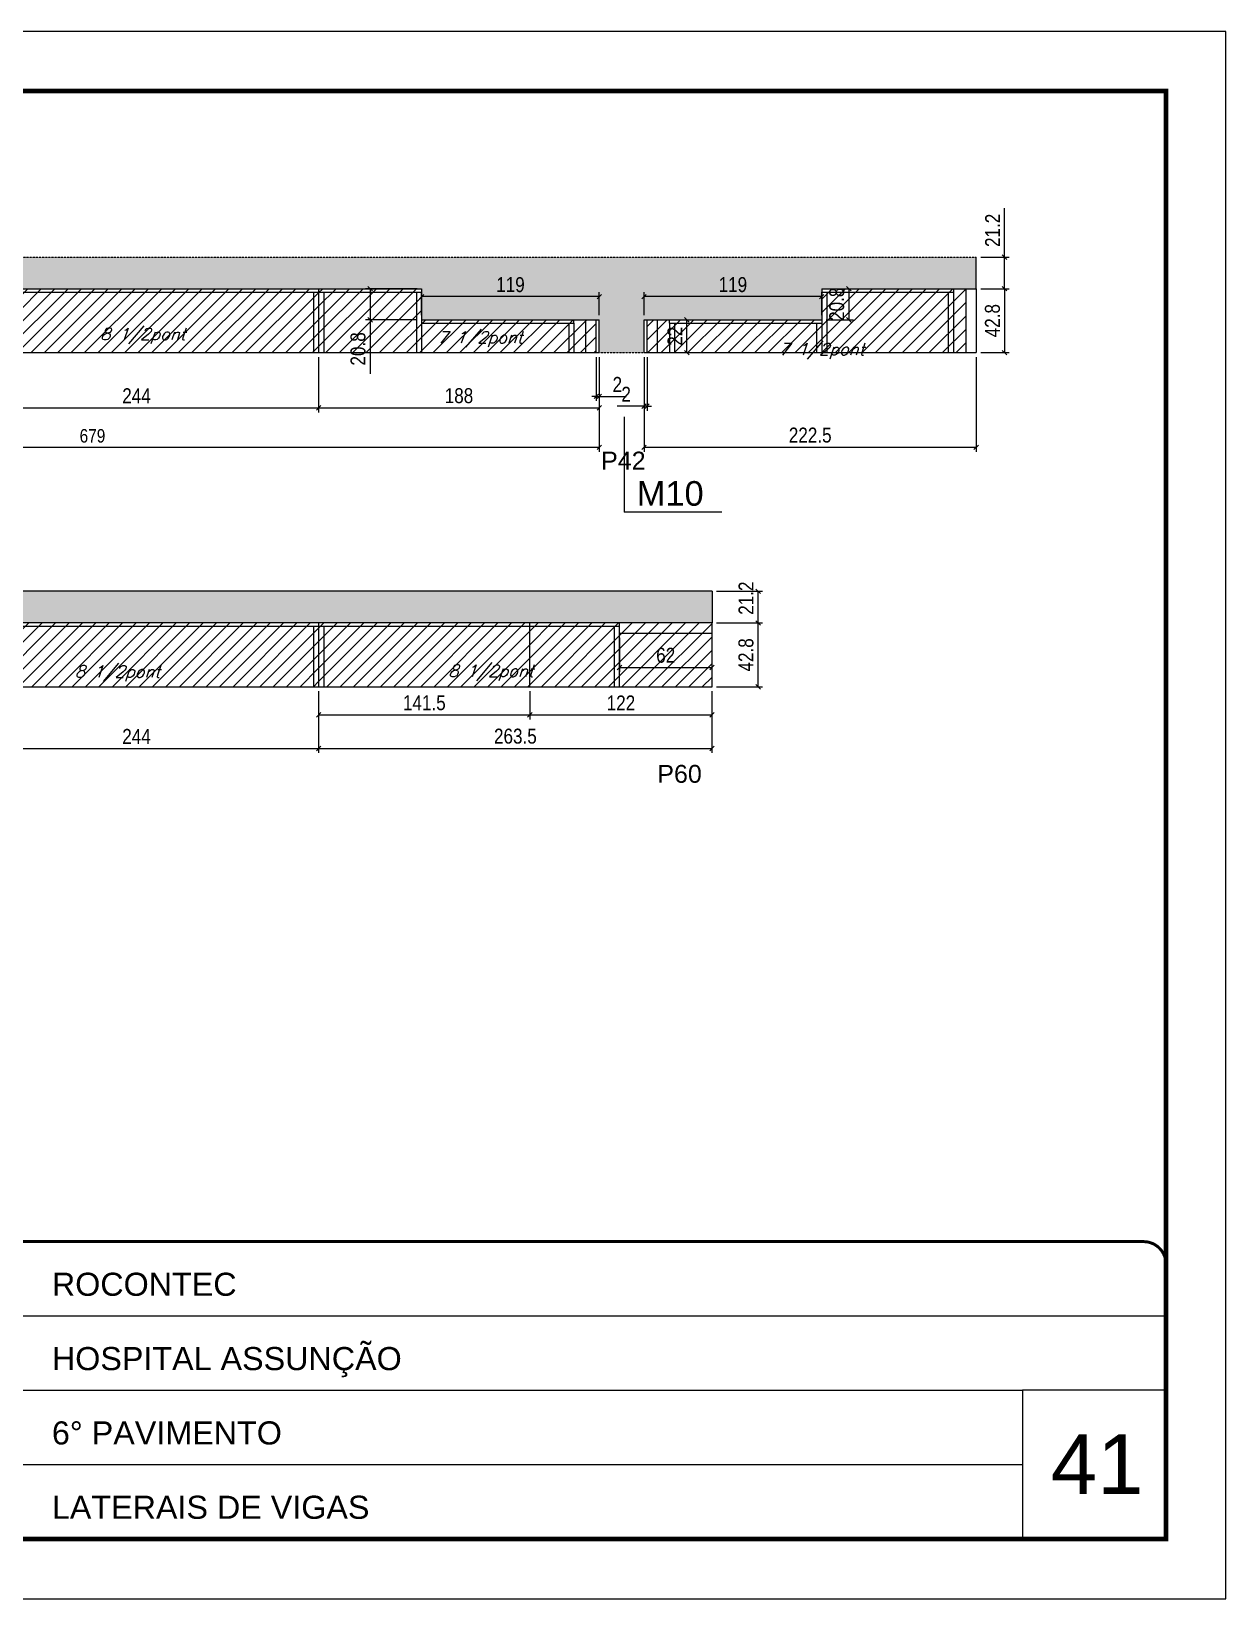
# Model space of a CAD drawing. Extents: x -20960 to -5926, y -2106 to 21915.
# Drawn here: x -11522 to -10722, y 9380 to 10430 of the extents above; entities that cross this region are included whole.
import ezdxf

# ---------------------------------------------------------------- set-up
doc = ezdxf.new("R2010")
doc.units = 0
doc.linetypes.add('CONTINUO', pattern=[0])
doc.linetypes.add('DASHED', pattern=[0.75, 0.5, -0.25])
for name, color, linetype in [('5', 5, 'Continuous'), ('COTA', 241, 'Continuous'), ('NOMENCLATURA', 7, 'Continuous'), ('Painéis', 200, 'Continuous'), ('Reaproveitamento', 251, 'Continuous'), ('SARR_2.2x7', 40, 'Continuous'), ('SARR_3.5x7', 81, 'Continuous'), ('texto', 7, 'Continuous')]:
    doc.layers.add(name, color=color, linetype=linetype)
for name, color, linetype, lineweight in [('CARIMBO', 255, 'Continuous', 9), ('Folhas', 255, 'Continuous', 9), ('Sarr 2.2x7', 40, 'Continuous', 9), ('SARRAFO DE PRESSAO', 251, 'DASHED', 9)]:
    doc.layers.add(name, color=color, linetype=linetype, lineweight=lineweight)
doc.styles.add('ARIAL', font='arial.ttf')
doc.styles.add('COTA TECNICA', font='techl___.ttf', dxfattribs={"height": 10})
doc.styles.add('COTA TECNICA-50', font='techl___.ttf', dxfattribs={"height": 9})
doc.styles.add('Romans', font='romans.shx')
doc.styles.get("Standard").update_dxf_attribs({"font": 'arial.ttf'})
doc.dimstyles.new('COTA PAINEL-50', dxfattribs={"dimtxt": 9, "dimasz": 3, "dimexe": 3, "dimexo": 3, "dimgap": 3, "dimtad": 1, "dimdec": 1, "dimzin": 12, "dimdsep": 46, "dimtxsty": 'COTA TECNICA-50', "dimblk1": 'OBLIQUE', "dimblk2": 'OBLIQUE', "dimsah": 1, "dimcen": 0.9, "dimclrd": 4, "dimclre": 4, "dimclrt": 240, "dimadec": 1, "dimazin": 3, "dimtfac": 1, "dimtdec": 1, "dimtmove": 0, "dimatfit": 3, "dimfxl": 1, "dimtolj": 1, "dimtzin": 12, "dimarcsym": 0})
doc.dimstyles.new('PAINEL', dxfattribs={"dimtxt": 10, "dimasz": 3, "dimexe": 3, "dimexo": 3, "dimgap": 3, "dimtad": 1, "dimdec": 1, "dimzin": 12, "dimdsep": 46, "dimtxsty": 'COTA TECNICA', "dimblk1": 'OBLIQUE', "dimblk2": 'OBLIQUE', "dimsah": 1, "dimcen": 0.9, "dimclrd": 4, "dimclre": 4, "dimclrt": 240, "dimadec": 1, "dimazin": 3, "dimtfac": 1, "dimtdec": 1, "dimtmove": 0, "dimatfit": 3, "dimfxl": 1, "dimtolj": 1, "dimtzin": 12, "dimarcsym": 0})
pattern_1 = [(45, (6116.408, 11176.732), (-4.490128, 4.490128), [])]

# ---------------------------------------------------------------- blocks, each defined once
blk = doc.blocks.new('9999999999')
at = {"color": 30, "linetype": 'CONTINUO'}
for p, q in [((98564.6, 34379.6), (99584, 34379.6)), ((98564.6, 34329.8), (99488, 34329.8)), ((99584, 34329.8), (99488, 34329.8)), ((99488, 34329.8), (99488, 34230.2)), ((98564.6, 34280), (99488, 34280))]:
    blk.add_line(p, q, dxfattribs=at)
at = {"color": 30, "linetype": 'CONTINUO', "const_width": 2}
blk.add_lwpolyline([(99584, 34230.2), (99584, 34414.4, 0.414214), (99569, 34429.4), (98229, 34429.4, 0.414214), (98214, 34414.4), (98214, 34245.2, 0.414214), (98229, 34230.2), (99584, 34230.2)], format="xyb", dxfattribs=at)
at = {"layer": 'Folhas'}
blk.add_lwpolyline([(98139, 34190.2), (99624, 34190.2), (99624, 35240.2), (98139, 35240.2)], close=True, dxfattribs=at)
at = {"layer": 'Folhas', "color": 30, "const_width": 3}
blk.add_lwpolyline([(98214, 34230.2), (99584, 34230.2), (99584, 35200.2), (98214, 35200.2)], close=True, dxfattribs=at)
at = {"color": 7, "linetype": 'Continuous', "ltscale": 5, "style": 'ARIAL'}
for s, height, p in [('ROCONTEC', 15.48, (98837.7, 34393.1)), ('HOSPITAL ASSUNÇÃO', 15.483, (98837.7, 34343.3)), ('6° PAVIMENTO', 15.483, (98837.7, 34293.5)), ('LATERAIS DE VIGAS', 15.483, (98837.7, 34243.7))]:
    blk.add_text(s, height=height, dxfattribs=at).set_placement(p)
blk = doc.blocks.new('_Oblique')
at = {"color": 0, "linetype": 'ByBlock', "lineweight": -2}
blk.add_line((-0.5, -0.5), (0.5, 0.5), dxfattribs=at)
blk = doc.blocks.new('*D1492')
at = {"layer": 'COTA', "color": 4, "linetype": 'ByBlock', "lineweight": -2, "transparency": 16777216}
for p, q in [((-11329.6, 10211.4), (-11329.6, 10174.4)), ((-11141.6, 10211.4), (-11141.6, 10174.4)), ((-11329.6, 10177.4), (-11141.6, 10177.4))]:
    blk.add_line(p, q, dxfattribs=at)
at = {"layer": 'Defpoints', "color": 0, "linetype": 'ByBlock', "transparency": 16777216}
for p in [(-11329.6, 10214.4), (-11141.6, 10214.4), (-11141.6, 10177.4)]:
    blk.add_point(p, dxfattribs=at)
at = {"layer": 'COTA', "color": 4, "linetype": 'ByBlock', "lineweight": -2, "transparency": 16777216, "xscale": 3, "yscale": 3, "zscale": 3, "rotation": 180}
blk.add_blockref('_Oblique', (-11329.6, 10177.4), dxfattribs=at)
at = {"layer": 'COTA', "color": 4, "linetype": 'ByBlock', "lineweight": -2, "transparency": 16777216, "xscale": 3, "yscale": 3, "zscale": 3}
blk.add_blockref('_Oblique', (-11141.6, 10177.4), dxfattribs=at)
at = {"layer": 'COTA', "color": 240, "linetype": 'ByBlock', "transparency": 16777216, "insert": (-11235.6, 10185.5), "char_height": 10, "attachment_point": 5, "style": 'COTA TECNICA'}
blk.add_mtext('\\A1;188', dxfattribs=at)
blk = doc.blocks.new('*D1485')
at = {"layer": 'COTA', "color": 4, "linetype": 'ByBlock', "lineweight": -2, "transparency": 16777216}
for p, q in [((-11111.6, 10211.4), (-11111.6, 10148)), ((-10889.1, 10211.4), (-10889.1, 10148)), ((-11111.6, 10151), (-10889.1, 10151))]:
    blk.add_line(p, q, dxfattribs=at)
at = {"layer": 'Defpoints', "color": 0, "linetype": 'ByBlock', "transparency": 16777216}
for p in [(-11111.6, 10214.4), (-10889.1, 10214.4), (-10889.1, 10151)]:
    blk.add_point(p, dxfattribs=at)
at = {"layer": 'COTA', "color": 4, "linetype": 'ByBlock', "lineweight": -2, "transparency": 16777216, "xscale": 3, "yscale": 3, "zscale": 3, "rotation": 180}
blk.add_blockref('_Oblique', (-11111.6, 10151), dxfattribs=at)
at = {"layer": 'COTA', "color": 4, "linetype": 'ByBlock', "lineweight": -2, "transparency": 16777216, "xscale": 3, "yscale": 3, "zscale": 3}
blk.add_blockref('_Oblique', (-10889.1, 10151), dxfattribs=at)
at = {"layer": 'COTA', "color": 240, "linetype": 'ByBlock', "transparency": 16777216, "insert": (-11000.3, 10159.1), "char_height": 10, "attachment_point": 5, "style": 'COTA TECNICA'}
blk.add_mtext('\\A1;222.5', dxfattribs=at)
blk = doc.blocks.new('*D1493')
at = {"layer": 'COTA', "color": 4, "linetype": 'ByBlock', "lineweight": -2, "transparency": 16777216}
for p, q in [((-10989.6, 10257.2), (-10971.4, 10257.2)), ((-10974.4, 10257.2), (-10974.4, 10236.4)), ((-10989.6, 10236.4), (-10971.4, 10236.4))]:
    blk.add_line(p, q, dxfattribs=at)
at = {"layer": 'Defpoints', "color": 0, "linetype": 'ByBlock', "transparency": 16777216}
for p in [(-10992.6, 10257.2), (-10992.6, 10236.4), (-10974.4, 10236.4)]:
    blk.add_point(p, dxfattribs=at)
at = {"layer": 'COTA', "color": 4, "linetype": 'ByBlock', "lineweight": -2, "transparency": 16777216, "xscale": 3, "yscale": 3, "zscale": 3}
for p, rotation in [((-10974.4, 10257.2), 90), ((-10974.4, 10236.4), 270)]:
    blk.add_blockref('_Oblique', p, dxfattribs=dict(at, rotation=rotation))
at = {"layer": 'COTA', "color": 240, "linetype": 'ByBlock', "transparency": 16777216, "insert": (-10982.5, 10246.8), "char_height": 10, "attachment_point": 5, "rotation": 90, "style": 'COTA TECNICA'}
blk.add_mtext('\\A1;20.8', dxfattribs=at)
blk = doc.blocks.new('*D1494')
at = {"layer": 'COTA', "color": 4, "linetype": 'ByBlock', "lineweight": -2, "transparency": 16777216}
for p, q in [((-11111.6, 10239.4), (-11111.6, 10254.9)), ((-10992.6, 10251.9), (-11111.6, 10251.9)), ((-10992.6, 10239.4), (-10992.6, 10254.9))]:
    blk.add_line(p, q, dxfattribs=at)
at = {"layer": 'Defpoints', "color": 0, "linetype": 'ByBlock', "transparency": 16777216}
for p in [(-11111.6, 10251.9), (-11111.6, 10236.4), (-10992.6, 10236.4)]:
    blk.add_point(p, dxfattribs=at)
at = {"layer": 'COTA', "color": 4, "linetype": 'ByBlock', "lineweight": -2, "transparency": 16777216, "xscale": 3, "yscale": 3, "zscale": 3, "rotation": 180}
blk.add_blockref('_Oblique', (-11111.6, 10251.9), dxfattribs=at)
at = {"layer": 'COTA', "color": 4, "linetype": 'ByBlock', "lineweight": -2, "transparency": 16777216, "xscale": 3, "yscale": 3, "zscale": 3}
blk.add_blockref('_Oblique', (-10992.6, 10251.9), dxfattribs=at)
at = {"layer": 'COTA', "color": 240, "linetype": 'ByBlock', "transparency": 16777216, "insert": (-11052.1, 10259.9), "char_height": 10, "attachment_point": 5, "style": 'COTA TECNICA'}
blk.add_mtext('\\A1;119', dxfattribs=at)
blk = doc.blocks.new('*D1497')
at = {"layer": 'COTA', "color": 4, "linetype": 'ByBlock', "lineweight": -2, "transparency": 16777216}
for p, q in [((-11143.6, 10211.4), (-11143.6, 10182.1)), ((-11141.6, 10211.4), (-11141.6, 10182.1)), ((-11143.6, 10185.1), (-11146.6, 10185.1)), ((-11143.6, 10185.1), (-11141.6, 10185.1)), ((-11141.6, 10185.1), (-11123.5, 10185.1))]:
    blk.add_line(p, q, dxfattribs=at)
at = {"layer": 'Defpoints', "color": 0, "linetype": 'ByBlock', "transparency": 16777216}
for p in [(-11143.6, 10214.4), (-11141.6, 10214.4), (-11141.6, 10185.1)]:
    blk.add_point(p, dxfattribs=at)
at = {"layer": 'COTA', "color": 4, "linetype": 'ByBlock', "lineweight": -2, "transparency": 16777216, "xscale": 3, "yscale": 3, "zscale": 3}
blk.add_blockref('_Oblique', (-11143.6, 10185.1), dxfattribs=at)
at = {"layer": 'COTA', "color": 4, "linetype": 'ByBlock', "lineweight": -2, "transparency": 16777216, "xscale": 3, "yscale": 3, "zscale": 3, "rotation": 180}
blk.add_blockref('_Oblique', (-11141.6, 10185.1), dxfattribs=at)
at = {"layer": 'COTA', "color": 240, "linetype": 'ByBlock', "transparency": 16777216, "insert": (-11129.5, 10193.1), "char_height": 10, "attachment_point": 5, "style": 'COTA TECNICA'}
blk.add_mtext('\\A1;2', dxfattribs=at)
blk = doc.blocks.new('*D1498')
at = {"layer": 'COTA', "color": 4, "linetype": 'ByBlock', "lineweight": -2, "transparency": 16777216}
for p, q in [((-11111.6, 10211.4), (-11111.6, 10175.5)), ((-11109.6, 10211.4), (-11109.6, 10175.5)), ((-11111.6, 10178.5), (-11129.7, 10178.5)), ((-11109.6, 10178.5), (-11111.6, 10178.5)), ((-11109.6, 10178.5), (-11106.6, 10178.5))]:
    blk.add_line(p, q, dxfattribs=at)
at = {"layer": 'Defpoints', "color": 0, "linetype": 'ByBlock', "transparency": 16777216}
for p in [(-11111.6, 10214.4), (-11109.6, 10214.4), (-11111.6, 10178.5)]:
    blk.add_point(p, dxfattribs=at)
at = {"layer": 'COTA', "color": 4, "linetype": 'ByBlock', "lineweight": -2, "transparency": 16777216, "xscale": 3, "yscale": 3, "zscale": 3}
blk.add_blockref('_Oblique', (-11111.6, 10178.5), dxfattribs=at)
at = {"layer": 'COTA', "color": 4, "linetype": 'ByBlock', "lineweight": -2, "transparency": 16777216, "xscale": 3, "yscale": 3, "zscale": 3, "rotation": 180}
blk.add_blockref('_Oblique', (-11109.6, 10178.5), dxfattribs=at)
at = {"layer": 'COTA', "color": 240, "linetype": 'ByBlock', "transparency": 16777216, "insert": (-11123.6, 10186.5), "char_height": 10, "attachment_point": 5, "style": 'COTA TECNICA'}
blk.add_mtext('\\A1;2', dxfattribs=at)
blk = doc.blocks.new('*D1499')
at = {"layer": 'COTA', "color": 4, "linetype": 'ByBlock', "lineweight": -2, "transparency": 16777216}
for p, q in [((-11260.6, 10239.4), (-11260.6, 10254.9)), ((-11141.6, 10251.9), (-11260.6, 10251.9)), ((-11141.6, 10239.4), (-11141.6, 10254.9))]:
    blk.add_line(p, q, dxfattribs=at)
at = {"layer": 'Defpoints', "color": 0, "linetype": 'ByBlock', "transparency": 16777216}
for p in [(-11260.6, 10251.9), (-11260.6, 10236.4), (-11141.6, 10236.4)]:
    blk.add_point(p, dxfattribs=at)
at = {"layer": 'COTA', "color": 4, "linetype": 'ByBlock', "lineweight": -2, "transparency": 16777216, "xscale": 3, "yscale": 3, "zscale": 3, "rotation": 180}
blk.add_blockref('_Oblique', (-11260.6, 10251.9), dxfattribs=at)
at = {"layer": 'COTA', "color": 4, "linetype": 'ByBlock', "lineweight": -2, "transparency": 16777216, "xscale": 3, "yscale": 3, "zscale": 3}
blk.add_blockref('_Oblique', (-11141.6, 10251.9), dxfattribs=at)
at = {"layer": 'COTA', "color": 240, "linetype": 'ByBlock', "transparency": 16777216, "insert": (-11201.1, 10259.9), "char_height": 10, "attachment_point": 5, "style": 'COTA TECNICA'}
blk.add_mtext('\\A1;119', dxfattribs=at)
blk = doc.blocks.new('*D1500')
at = {"layer": 'COTA', "color": 4, "linetype": 'ByBlock', "lineweight": -2, "transparency": 16777216}
for p, q in [((-11263.6, 10257.2), (-11298.1, 10257.2)), ((-11295.1, 10257.2), (-11295.1, 10236.4)), ((-11263.6, 10236.4), (-11298.1, 10236.4)), ((-11295.1, 10236.4), (-11295.1, 10200.3))]:
    blk.add_line(p, q, dxfattribs=at)
at = {"layer": 'Defpoints', "color": 0, "linetype": 'ByBlock', "transparency": 16777216}
for p in [(-11260.6, 10257.2), (-11295.1, 10236.4), (-11260.6, 10236.4)]:
    blk.add_point(p, dxfattribs=at)
at = {"layer": 'COTA', "color": 4, "linetype": 'ByBlock', "lineweight": -2, "transparency": 16777216, "xscale": 3, "yscale": 3, "zscale": 3}
for p, rotation in [((-11295.1, 10257.2), 90), ((-11295.1, 10236.4), 270)]:
    blk.add_blockref('_Oblique', p, dxfattribs=dict(at, rotation=rotation))
at = {"layer": 'COTA', "color": 240, "linetype": 'ByBlock', "transparency": 16777216, "insert": (-11303.2, 10216.9), "char_height": 10, "attachment_point": 5, "rotation": 90, "style": 'COTA TECNICA'}
blk.add_mtext('\\A1;20.8', dxfattribs=at)
blk = doc.blocks.new('*D1486')
at = {"layer": 'COTA', "color": 4, "linetype": 'ByBlock', "lineweight": -2, "transparency": 16777216}
for p, q in [((-10886.1, 10257.2), (-10867.1, 10257.2)), ((-10870.1, 10257.2), (-10870.1, 10214.4)), ((-10886.1, 10214.4), (-10867.1, 10214.4))]:
    blk.add_line(p, q, dxfattribs=at)
at = {"layer": 'Defpoints', "color": 0, "linetype": 'ByBlock', "transparency": 16777216}
for p in [(-10889.1, 10257.2), (-10889.1, 10214.4), (-10870.1, 10214.4)]:
    blk.add_point(p, dxfattribs=at)
at = {"layer": 'COTA', "color": 4, "linetype": 'ByBlock', "lineweight": -2, "transparency": 16777216, "xscale": 3, "yscale": 3, "zscale": 3}
for p, rotation in [((-10870.1, 10257.2), 90), ((-10870.1, 10214.4), 270)]:
    blk.add_blockref('_Oblique', p, dxfattribs=dict(at, rotation=rotation))
at = {"layer": 'COTA', "color": 240, "linetype": 'ByBlock', "transparency": 16777216, "insert": (-10878.2, 10235.8), "char_height": 10, "attachment_point": 5, "rotation": 90, "style": 'COTA TECNICA'}
blk.add_mtext('\\A1;42.8', dxfattribs=at)
blk = doc.blocks.new('*D1487')
at = {"layer": 'COTA', "color": 4, "linetype": 'ByBlock', "lineweight": -2, "transparency": 16777216}
for p, q in [((-10870.1, 10278.4), (-10870.1, 10311.1)), ((-10886.1, 10278.4), (-10867.1, 10278.4)), ((-10870.1, 10257.2), (-10870.1, 10278.4)), ((-10886.1, 10257.2), (-10867.1, 10257.2))]:
    blk.add_line(p, q, dxfattribs=at)
at = {"layer": 'Defpoints', "color": 0, "linetype": 'ByBlock', "transparency": 16777216}
for p in [(-10889.1, 10278.4), (-10870.1, 10278.4), (-10889.1, 10257.2)]:
    blk.add_point(p, dxfattribs=at)
at = {"layer": 'COTA', "color": 4, "linetype": 'ByBlock', "lineweight": -2, "transparency": 16777216, "xscale": 3, "yscale": 3, "zscale": 3}
for p, rotation in [((-10870.1, 10278.4), 90), ((-10870.1, 10257.2), 270)]:
    blk.add_blockref('_Oblique', p, dxfattribs=dict(at, rotation=rotation))
at = {"layer": 'COTA', "color": 240, "linetype": 'ByBlock', "transparency": 16777216, "insert": (-10878.1, 10296.3), "char_height": 10, "attachment_point": 5, "rotation": 90, "style": 'COTA TECNICA'}
blk.add_mtext('\\A1;21.2', dxfattribs=at)
blk = doc.blocks.new('*D1501')
at = {"layer": 'COTA', "color": 4, "linetype": 'ByBlock', "lineweight": -2, "transparency": 16777216}
for p, q in [((-11573.6, 10211.4), (-11573.6, 10174.4)), ((-11329.6, 10211.4), (-11329.6, 10174.4)), ((-11573.6, 10177.4), (-11329.6, 10177.4))]:
    blk.add_line(p, q, dxfattribs=at)
at = {"layer": 'Defpoints', "color": 0, "linetype": 'ByBlock', "transparency": 16777216}
for p in [(-11573.6, 10214.4), (-11329.6, 10214.4), (-11329.6, 10177.4)]:
    blk.add_point(p, dxfattribs=at)
at = {"layer": 'COTA', "color": 4, "linetype": 'ByBlock', "lineweight": -2, "transparency": 16777216, "xscale": 3, "yscale": 3, "zscale": 3, "rotation": 180}
blk.add_blockref('_Oblique', (-11573.6, 10177.4), dxfattribs=at)
at = {"layer": 'COTA', "color": 4, "linetype": 'ByBlock', "lineweight": -2, "transparency": 16777216, "xscale": 3, "yscale": 3, "zscale": 3}
blk.add_blockref('_Oblique', (-11329.6, 10177.4), dxfattribs=at)
at = {"layer": 'COTA', "color": 240, "linetype": 'ByBlock', "transparency": 16777216, "insert": (-11451.6, 10185.5), "char_height": 10, "attachment_point": 5, "style": 'COTA TECNICA'}
blk.add_mtext('\\A1;244', dxfattribs=at)
blk = doc.blocks.new('*D1502')
at = {"layer": 'COTA', "color": 4, "linetype": 'ByBlock', "lineweight": -2, "transparency": 16777216}
for p, q in [((-11091.6, 10236.4), (-11079.9, 10236.4)), ((-11082.9, 10214.4), (-11082.9, 10236.4)), ((-11091.6, 10214.4), (-11079.9, 10214.4))]:
    blk.add_line(p, q, dxfattribs=at)
at = {"layer": 'Defpoints', "color": 0, "linetype": 'ByBlock', "transparency": 16777216}
for p in [(-11094.6, 10236.4), (-11082.9, 10236.4), (-11094.6, 10214.4)]:
    blk.add_point(p, dxfattribs=at)
at = {"layer": 'COTA', "color": 4, "linetype": 'ByBlock', "lineweight": -2, "transparency": 16777216, "xscale": 3, "yscale": 3, "zscale": 3}
for p, rotation in [((-11082.9, 10236.4), 90), ((-11082.9, 10214.4), 270)]:
    blk.add_blockref('_Oblique', p, dxfattribs=dict(at, rotation=rotation))
at = {"layer": 'COTA', "color": 240, "linetype": 'ByBlock', "transparency": 16777216, "insert": (-11090.9, 10225.4), "char_height": 10, "attachment_point": 5, "rotation": 90, "style": 'COTA TECNICA'}
blk.add_mtext('\\A1;22', dxfattribs=at)
blk = doc.blocks.new('*D1503')
at = {"layer": 'COTA', "color": 4, "linetype": 'ByBlock', "lineweight": -2, "transparency": 16777216}
for p, q in [((-11820.6, 10211.4), (-11820.6, 10148)), ((-11141.6, 10211.4), (-11141.6, 10148)), ((-11820.6, 10151), (-11141.6, 10151))]:
    blk.add_line(p, q, dxfattribs=at)
at = {"layer": 'Defpoints', "color": 0, "linetype": 'ByBlock', "transparency": 16777216}
for p in [(-11820.6, 10214.4), (-11141.6, 10214.4), (-11141.6, 10151)]:
    blk.add_point(p, dxfattribs=at)
at = {"layer": 'COTA', "color": 4, "linetype": 'ByBlock', "lineweight": -2, "transparency": 16777216, "xscale": 3, "yscale": 3, "zscale": 3, "rotation": 180}
blk.add_blockref('_Oblique', (-11820.6, 10151), dxfattribs=at)
at = {"layer": 'COTA', "color": 4, "linetype": 'ByBlock', "lineweight": -2, "transparency": 16777216, "xscale": 3, "yscale": 3, "zscale": 3}
blk.add_blockref('_Oblique', (-11141.6, 10151), dxfattribs=at)
at = {"layer": 'COTA', "color": 240, "linetype": 'ByBlock', "transparency": 16777216, "insert": (-11481.1, 10158.6), "char_height": 9, "attachment_point": 5, "style": 'COTA TECNICA-50'}
blk.add_mtext('\\A1;679', dxfattribs=at)
blk = doc.blocks.new('*D1505')
at = {"layer": 'COTA', "color": 4, "lineweight": -2, "ltscale": 25, "transparency": 16777216}
for p, q in [((-11573.6, 9987.5), (-11573.6, 9946.2)), ((-11329.6, 9987.5), (-11329.6, 9946.2)), ((-11573.6, 9949.2), (-11329.6, 9949.2))]:
    blk.add_line(p, q, dxfattribs=at)
at = {"layer": 'Defpoints', "color": 0, "ltscale": 25, "transparency": 16777216}
for p in [(-11573.6, 9990.5), (-11329.6, 9990.5), (-11329.6, 9949.2)]:
    blk.add_point(p, dxfattribs=at)
at = {"layer": 'COTA', "color": 4, "lineweight": -2, "ltscale": 25, "transparency": 16777216, "xscale": 3, "yscale": 3, "zscale": 3, "rotation": 180}
blk.add_blockref('_Oblique', (-11573.6, 9949.2), dxfattribs=at)
at = {"layer": 'COTA', "color": 4, "lineweight": -2, "ltscale": 25, "transparency": 16777216, "xscale": 3, "yscale": 3, "zscale": 3}
blk.add_blockref('_Oblique', (-11329.6, 9949.2), dxfattribs=at)
at = {"layer": 'COTA', "color": 240, "ltscale": 25, "transparency": 16777216, "insert": (-11451.6, 9957.3), "char_height": 10, "attachment_point": 5, "style": 'COTA TECNICA'}
blk.add_mtext('\\A1;244', dxfattribs=at)
blk = doc.blocks.new('*D1506')
at = {"layer": 'COTA', "color": 4, "lineweight": -2, "ltscale": 25, "transparency": 16777216}
for p, q in [((-11329.6, 9987.5), (-11329.6, 9946.2)), ((-11066.1, 9987.5), (-11066.1, 9946.2)), ((-11329.6, 9949.2), (-11066.1, 9949.2))]:
    blk.add_line(p, q, dxfattribs=at)
at = {"layer": 'Defpoints', "color": 0, "ltscale": 25, "transparency": 16777216}
for p in [(-11329.6, 9990.5), (-11066.1, 9990.5), (-11066.1, 9949.2)]:
    blk.add_point(p, dxfattribs=at)
at = {"layer": 'COTA', "color": 4, "lineweight": -2, "ltscale": 25, "transparency": 16777216, "xscale": 3, "yscale": 3, "zscale": 3, "rotation": 180}
blk.add_blockref('_Oblique', (-11329.6, 9949.2), dxfattribs=at)
at = {"layer": 'COTA', "color": 4, "lineweight": -2, "ltscale": 25, "transparency": 16777216, "xscale": 3, "yscale": 3, "zscale": 3}
blk.add_blockref('_Oblique', (-11066.1, 9949.2), dxfattribs=at)
at = {"layer": 'COTA', "color": 240, "ltscale": 25, "transparency": 16777216, "insert": (-11197.8, 9957.4), "char_height": 10, "attachment_point": 5, "style": 'COTA TECNICA'}
blk.add_mtext('\\A1;263.5', dxfattribs=at)
blk = doc.blocks.new('*D1507')
at = {"layer": 'COTA', "color": 4, "lineweight": -2, "ltscale": 25, "transparency": 16777216}
for p, q in [((-11329.6, 9987.5), (-11329.6, 9968.7)), ((-11188.1, 9987.5), (-11188.1, 9968.7)), ((-11329.6, 9971.7), (-11188.1, 9971.7))]:
    blk.add_line(p, q, dxfattribs=at)
at = {"layer": 'Defpoints', "color": 0, "ltscale": 25, "transparency": 16777216}
for p in [(-11329.6, 9990.5), (-11188.1, 9990.5), (-11188.1, 9971.7)]:
    blk.add_point(p, dxfattribs=at)
at = {"layer": 'COTA', "color": 4, "lineweight": -2, "ltscale": 25, "transparency": 16777216, "xscale": 3, "yscale": 3, "zscale": 3, "rotation": 180}
blk.add_blockref('_Oblique', (-11329.6, 9971.7), dxfattribs=at)
at = {"layer": 'COTA', "color": 4, "lineweight": -2, "ltscale": 25, "transparency": 16777216, "xscale": 3, "yscale": 3, "zscale": 3}
blk.add_blockref('_Oblique', (-11188.1, 9971.7), dxfattribs=at)
at = {"layer": 'COTA', "color": 240, "ltscale": 25, "transparency": 16777216, "insert": (-11258.8, 9979.8), "char_height": 10, "attachment_point": 5, "style": 'COTA TECNICA'}
blk.add_mtext('\\A1;141.5', dxfattribs=at)
blk = doc.blocks.new('*D1508')
at = {"layer": 'COTA', "color": 4, "lineweight": -2, "ltscale": 25, "transparency": 16777216}
for p, q in [((-11188.1, 9987.5), (-11188.1, 9968.7)), ((-11066.1, 9987.5), (-11066.1, 9968.7)), ((-11188.1, 9971.7), (-11066.1, 9971.7))]:
    blk.add_line(p, q, dxfattribs=at)
at = {"layer": 'Defpoints', "color": 0, "ltscale": 25, "transparency": 16777216}
for p in [(-11188.1, 9990.5), (-11066.1, 9990.5), (-11066.1, 9971.7)]:
    blk.add_point(p, dxfattribs=at)
at = {"layer": 'COTA', "color": 4, "lineweight": -2, "ltscale": 25, "transparency": 16777216, "xscale": 3, "yscale": 3, "zscale": 3, "rotation": 180}
blk.add_blockref('_Oblique', (-11188.1, 9971.7), dxfattribs=at)
at = {"layer": 'COTA', "color": 4, "lineweight": -2, "ltscale": 25, "transparency": 16777216, "xscale": 3, "yscale": 3, "zscale": 3}
blk.add_blockref('_Oblique', (-11066.1, 9971.7), dxfattribs=at)
at = {"layer": 'COTA', "color": 240, "ltscale": 25, "transparency": 16777216, "insert": (-11127.1, 9979.7), "char_height": 10, "attachment_point": 5, "style": 'COTA TECNICA'}
blk.add_mtext('\\A1;122', dxfattribs=at)
blk = doc.blocks.new('*D1509')
at = {"layer": 'COTA', "color": 4, "lineweight": -2, "ltscale": 25, "transparency": 16777216}
for p, q in [((-11128.1, 10023.3), (-11128.1, 10000.5)), ((-11066.1, 10023.3), (-11066.1, 10000.5)), ((-11128.1, 10003.5), (-11066.1, 10003.5))]:
    blk.add_line(p, q, dxfattribs=at)
at = {"layer": 'Defpoints', "color": 0, "ltscale": 25, "transparency": 16777216}
for p in [(-11128.1, 10026.3), (-11066.1, 10026.3), (-11066.1, 10003.5)]:
    blk.add_point(p, dxfattribs=at)
at = {"layer": 'COTA', "color": 4, "lineweight": -2, "ltscale": 25, "transparency": 16777216, "xscale": 3, "yscale": 3, "zscale": 3, "rotation": 180}
blk.add_blockref('_Oblique', (-11128.1, 10003.5), dxfattribs=at)
at = {"layer": 'COTA', "color": 4, "lineweight": -2, "ltscale": 25, "transparency": 16777216, "xscale": 3, "yscale": 3, "zscale": 3}
blk.add_blockref('_Oblique', (-11066.1, 10003.5), dxfattribs=at)
at = {"layer": 'COTA', "color": 240, "ltscale": 25, "transparency": 16777216, "insert": (-11097.1, 10011.6), "char_height": 10, "attachment_point": 5, "style": 'COTA TECNICA'}
blk.add_mtext('\\A1;62', dxfattribs=at)
blk = doc.blocks.new('*D1510')
at = {"layer": 'COTA', "color": 4, "lineweight": -2, "ltscale": 25, "transparency": 16777216}
for p, q in [((-11063.1, 10054.5), (-11032.2, 10054.5)), ((-11035.2, 10033.3), (-11035.2, 10054.5)), ((-11063.1, 10033.3), (-11032.2, 10033.3))]:
    blk.add_line(p, q, dxfattribs=at)
at = {"layer": 'Defpoints', "color": 0, "ltscale": 25, "transparency": 16777216}
for p in [(-11066.1, 10054.5), (-11035.2, 10054.5), (-11066.1, 10033.3)]:
    blk.add_point(p, dxfattribs=at)
at = {"layer": 'COTA', "color": 4, "lineweight": -2, "ltscale": 25, "transparency": 16777216, "xscale": 3, "yscale": 3, "zscale": 3}
for p, rotation in [((-11035.2, 10054.5), 90), ((-11035.2, 10033.3), 270)]:
    blk.add_blockref('_Oblique', p, dxfattribs=dict(at, rotation=rotation))
at = {"layer": 'COTA', "color": 240, "ltscale": 25, "transparency": 16777216, "insert": (-11043.3, 10049.9), "char_height": 10, "attachment_point": 5, "rotation": 90, "style": 'COTA TECNICA'}
blk.add_mtext('\\A1;21.2', dxfattribs=at)
blk = doc.blocks.new('*D1511')
at = {"layer": 'COTA', "color": 4, "lineweight": -2, "ltscale": 25, "transparency": 16777216}
for p, q in [((-11063.1, 10033.3), (-11032.2, 10033.3)), ((-11035.2, 9990.5), (-11035.2, 10033.3)), ((-11063.1, 9990.5), (-11032.2, 9990.5))]:
    blk.add_line(p, q, dxfattribs=at)
at = {"layer": 'Defpoints', "color": 0, "ltscale": 25, "transparency": 16777216}
for p in [(-11066.1, 10033.3), (-11035.2, 10033.3), (-11066.1, 9990.5)]:
    blk.add_point(p, dxfattribs=at)
at = {"layer": 'COTA', "color": 4, "lineweight": -2, "ltscale": 25, "transparency": 16777216, "xscale": 3, "yscale": 3, "zscale": 3}
for p, rotation in [((-11035.2, 10033.3), 90), ((-11035.2, 9990.5), 270)]:
    blk.add_blockref('_Oblique', p, dxfattribs=dict(at, rotation=rotation))
at = {"layer": 'COTA', "color": 240, "ltscale": 25, "transparency": 16777216, "insert": (-11043.3, 10011.9), "char_height": 10, "attachment_point": 5, "rotation": 90, "style": 'COTA TECNICA'}
blk.add_mtext('\\A1;42.8', dxfattribs=at)

msp = doc.modelspace()

# ---------------------------------------------------------------- hatches: boundary and pattern name
at = {"layer": 'COTA', "linetype": 'ByBlock'}
h = msp.add_hatch(dxfattribs=at)
h.set_pattern_fill('AR-CONC', color=256, scale=0.03)
h.set_pattern_definition([(50, (-152527.7897, -20610.411), (5.46554007, -0.47817257), [0.5715, -6.2865]), (355, (-152527.7897, -20610.411), (-1.05730264, 5.73170536), [0.4572, -5.02921753]), (100.4514447, (-152527.334, -20610.451), (4.40823741, 5.25353256), [0.48570026, -5.34270734]), (46.1842, (-152527.79, -20608.887), (8.13237123, -1.26126984), [0.85725, -9.42975]), (96.6355576, (-152527.112, -20608.992), (7.122124, 7.42278374), [0.7285507, -8.01406824]), (351.184151, (-152527.79, -20608.887), (7.122124, 7.42278374), [0.685799, -7.54379196]), (21, (-152527.0277, -20609.268), (4.54843174, -3.06795595), [0.5715, -6.2865]), (326, (-152527.0277, -20609.268), (1.85406085, 5.52563898), [0.4572, -5.0292]), (71.451445, (-152526.6487, -20609.5236), (6.40249258, 2.45768307), [0.48570026, -5.34269813]), (37.5, (-152527.7897, -20610.411), (0.092658098, 2.536651166), [0, -4.96824, 0, -5.1054, 0, -5.04825]), (7.5, (-152527.7897, -20610.411), (2.004589875, 3.005417245), [0, -2.91084, 0, -4.85394, 0, -1.92405]), (327.5, (-152529.489, -20610.411), (4.067717855, -0.17186232), [0, -1.905, 0, -5.9436, 0, -7.8867]), (317.5, (-152530.251, -20610.411), (4.44387544, 0.76279473), [0, -2.4765, 0, -3.94716, 0, -5.6007])])
h.paths.add_polyline_path([(-11329.58, 10278.39), (-11820.58, 10278.39), (-11820.58, 10257.19), (-11329.58, 10257.19), (-11260.58, 10257.19), (-11260.58, 10236.39), (-11141.58, 10236.39), (-11141.58, 10214.52), (-11111.58, 10214.39), (-11111.58, 10236.39), (-10992.58, 10236.39), (-10992.58, 10257.19), (-10889.08, 10257.19), (-10889.08, 10278.39)])
h.paths.add_polyline_path([(-10972.66, 10230.08), (-10972.66, 10264.02), (-10993.24, 10264.02), (-10993.24, 10230.08)], flags=25)
h.paths.add_polyline_path([(-11063.77, 10250.08), (-11040.96, 10250.08), (-11040.96, 10270.66), (-11063.77, 10270.66)], flags=24)
h.paths.add_polyline_path([(-11212.77, 10250.08), (-11189.96, 10250.08), (-11189.96, 10270.66), (-11212.77, 10270.66)], flags=24)
h = msp.add_hatch(dxfattribs=at)
h.set_pattern_fill('AR-CONC', color=256, scale=0.03)
h.set_pattern_definition([(50, (-149344.2897, -18040.1037), (5.46554007, -0.47817257), [0.5715, -6.2865]), (355, (-149344.2897, -18040.1037), (-1.05730264, 5.73170536), [0.4572, -5.02921753]), (100.4514447, (-149343.834, -18040.1435), (4.40823741, 5.25353256), [0.48570026, -5.34270734]), (46.1842, (-149344.29, -18038.58), (8.13237123, -1.26126984), [0.85725, -9.42975]), (96.6355576, (-149343.612, -18038.685), (7.122124, 7.42278374), [0.7285507, -8.01406824]), (351.184151, (-149344.29, -18038.58), (7.122124, 7.42278374), [0.685799, -7.54379196]), (21, (-149343.5277, -18038.9607), (4.54843174, -3.06795595), [0.5715, -6.2865]), (326, (-149343.5277, -18038.9607), (1.85406085, 5.52563898), [0.4572, -5.0292]), (71.451445, (-149343.1487, -18039.2164), (6.40249258, 2.45768307), [0.48570026, -5.34269813]), (37.5, (-149344.2897, -18040.1037), (0.092658098, 2.536651166), [0, -4.96824, 0, -5.1054, 0, -5.04825]), (7.5, (-149344.2897, -18040.1037), (2.004589875, 3.005417245), [0, -2.91084, 0, -4.85394, 0, -1.92405]), (327.5, (-149345.989, -18040.1037), (4.067717855, -0.17186232), [0, -1.905, 0, -5.9436, 0, -7.8867]), (317.5, (-149346.751, -18040.1037), (4.44387544, 0.76279473), [0, -2.4765, 0, -3.94716, 0, -5.6007])])
h.paths.add_polyline_path([(-11066.08, 10033.29), (-11066.08, 10054.49), (-11817.58, 10054.49), (-11817.58, 10033.29)])
at = {"layer": 'Reaproveitamento', "linetype": 'ByBlock'}
h = msp.add_hatch(dxfattribs=at)
h.set_pattern_fill('ANSI31', color=256, scale=2)
h.set_pattern_definition(pattern_1)
h.paths.add_polyline_path([(-10896.08, 10214.39), (-10896.08, 10257.19), (-10992.58, 10257.19), (-10992.58, 10236.39), (-11109.58, 10236.39), (-11109.58, 10214.39), (-10992.58, 10214.39)])
h.paths.add_polyline_path([(-10972.66, 10230.08), (-10972.66, 10264.02), (-10993.24, 10264.02), (-10993.24, 10230.08)], flags=9)
h.paths.add_polyline_path([(-11080.97, 10215.16), (-11080.97, 10236.13), (-11101.55, 10236.13), (-11101.55, 10215.16)], flags=24)
h.paths.add_polyline_path([(-11029.45, 10207.41), (-10961.83, 10207.41), (-10956.33, 10223.38), (-11023.95, 10223.38)], flags=9)
h = msp.add_hatch(dxfattribs=at)
h.set_pattern_fill('ANSI31', color=256, scale=2)
h.set_pattern_definition(pattern_1)
h.paths.add_polyline_path([(-11329.58, 10214.39), (-11329.58, 10257.19), (-11573.58, 10257.19), (-11573.58, 10214.39)])
h = msp.add_hatch(dxfattribs=at)
h.set_pattern_fill('ANSI31', color=256, scale=2)
h.set_pattern_definition(pattern_1)
h.paths.add_polyline_path([(-11143.58, 10214.39), (-11143.58, 10236.39), (-11260.58, 10236.39), (-11260.58, 10257.19), (-11329.58, 10257.19), (-11329.58, 10214.39)])
h = msp.add_hatch(dxfattribs=at)
h.set_pattern_fill('ANSI31', color=256, scale=2)
h.set_pattern_definition(pattern_1)
h.paths.add_polyline_path([(-11329.58, 9990.49), (-11329.58, 10033.29), (-11573.58, 10033.29), (-11573.58, 9990.49)])
h = msp.add_hatch(dxfattribs=at)
h.set_pattern_fill('ANSI31', color=256, scale=2)
h.set_pattern_definition(pattern_1)
h.paths.add_polyline_path([(-11329.58, 10033.29), (-11329.58, 9990.49), (-11188.08, 9990.49), (-11188.08, 10033.29)])
h = msp.add_hatch(dxfattribs=at)
h.set_pattern_fill('ANSI31', color=256, scale=2)
h.set_pattern_definition(pattern_1)
h.paths.add_polyline_path([(-11066.08, 9990.49), (-11066.08, 10033.29), (-11188.08, 10033.29), (-11188.08, 9990.49)])

# ---------------------------------------------------------------- linework, layer by layer
at = {"layer": 'COTA', "linetype": 'DASHED', "ltscale": 0.3}
for p, q in [((-11820.58, 10278.39), (-11329.58, 10278.39)), ((-11329.58, 10278.39), (-10889.08, 10278.39)), ((-11141.58, 10214.52), (-11111.58, 10214.39))]:
    msp.add_line(p, q, dxfattribs=at)
at = {"layer": 'COTA', "linetype": 'ByBlock'}
for p, q in [((-10889.08, 10257.19), (-10889.08, 10278.39)), ((-11260.58, 10236.39), (-11260.58, 10214.39)), ((-11066.08, 10054.49), (-11817.58, 10054.49)), ((-11066.08, 10054.49), (-11066.08, 10033.29))]:
    msp.add_line(p, q, dxfattribs=at)
at = {"layer": 'NOMENCLATURA', "linetype": 'Continuous'}
for p in [(-11124.86, 10171.44), (-11059.41, 10107.62)]:
    msp.add_line(p, (-11125.01, 10107.62), dxfattribs=at)
at = {"layer": 'Painéis', "linetype": 'ByBlock'}
for p, q in [((-11820.58, 10257.19), (-11329.58, 10257.19)), ((-11329.58, 10257.19), (-11329.58, 10214.39)), ((-11329.58, 10257.19), (-11260.58, 10257.19)), ((-11329.58, 10257.19), (-11329.58, 10214.39)), ((-11260.58, 10257.19), (-11260.58, 10236.39)), ((-10992.58, 10257.19), (-10889.08, 10257.19)), ((-10992.58, 10257.19), (-10992.58, 10236.39)), ((-10889.08, 10257.19), (-10889.08, 10214.39)), ((-11260.58, 10236.39), (-11141.58, 10236.39)), ((-11143.58, 10214.39), (-11143.58, 10236.39)), ((-11141.58, 10214.39), (-11141.58, 10236.39)), ((-11111.58, 10236.39), (-10992.58, 10236.39)), ((-11111.58, 10214.39), (-11111.58, 10236.39)), ((-11109.58, 10214.39), (-11109.58, 10236.39)), ((-11654.58, 10214.39), (-11329.58, 10214.39)), ((-11329.58, 10214.39), (-11141.58, 10214.39)), ((-11111.58, 10214.39), (-10992.58, 10214.39)), ((-10992.58, 10214.39), (-10889.08, 10214.39))]:
    msp.add_line(p, q, dxfattribs=at)
at = {"layer": 'Painéis', "ltscale": 25}
for p, q in [((-11066.08, 10033.29), (-11817.58, 10033.29)), ((-11329.58, 10033.29), (-11329.58, 9990.49)), ((-11188.08, 9990.49), (-11188.08, 10033.29)), ((-11066.08, 9990.49), (-11066.08, 10033.29)), ((-11817.58, 9990.49), (-11066.08, 9990.49))]:
    msp.add_line(p, q, dxfattribs=at)
at = {"layer": 'Sarr 2.2x7'}
msp.add_line((-10896.08, 10257.19), (-10896.08, 10214.39), dxfattribs=at)
at = {"layer": 'SARR_2.2x7', "linetype": 'Continuous'}
for p, q in [((-11573.58, 10254.99), (-11329.58, 10254.99)), ((-11329.58, 10254.99), (-11260.58, 10254.99)), ((-10992.58, 10254.99), (-10904.08, 10254.99)), ((-10904.08, 10254.99), (-10904.08, 10257.19)), ((-11260.58, 10234.19), (-11158.58, 10234.19)), ((-11158.58, 10234.19), (-11158.58, 10236.39)), ((-11150.58, 10214.39), (-11150.58, 10236.39)), ((-11102.58, 10214.39), (-11102.58, 10236.39)), ((-11094.58, 10234.19), (-11094.58, 10236.39)), ((-11094.58, 10234.19), (-10992.58, 10234.19)), ((-11573.58, 10031.09), (-11329.58, 10031.09)), ((-11329.58, 10031.09), (-11128.08, 10031.09)), ((-11066.08, 10026.29), (-11128.08, 10026.29))]:
    msp.add_line(p, q, dxfattribs=at)
at = {"layer": 'SARR_3.5x7'}
for p, q in [((-11333.08, 10254.99), (-11333.08, 10214.39)), ((-11326.13, 10254.99), (-11326.13, 10214.39)), ((-11264.04, 10254.99), (-11264.04, 10214.39)), ((-10989.08, 10254.99), (-10989.08, 10214.39)), ((-10907.58, 10214.39), (-10907.58, 10254.99)), ((-10904.08, 10214.39), (-10904.08, 10254.99)), ((-11162.08, 10234.19), (-11162.08, 10214.39)), ((-11158.58, 10234.19), (-11158.58, 10214.39)), ((-11094.58, 10234.19), (-11094.58, 10214.39)), ((-11091.13, 10234.19), (-11091.13, 10214.39)), ((-10996.08, 10234.19), (-10996.08, 10214.39)), ((-10992.58, 10236.39), (-10992.58, 10214.39)), ((-11333.08, 10031.09), (-11333.08, 9990.49)), ((-11326.08, 10031.09), (-11326.08, 9990.49)), ((-11131.54, 10031.09), (-11131.54, 9990.49)), ((-11128.08, 9990.49), (-11128.08, 10033.29))]:
    msp.add_line(p, q, dxfattribs=at)

# ---------------------------------------------------------------- block references
at = {"layer": 'SARRAFO DE PRESSAO', "color": 6, "linetype": 'ByBlock'}
msp.add_blockref('9999999999', (-110345.98, -24810.57), dxfattribs=at)

# ---------------------------------------------------------------- texts
at = {"layer": '5', "linetype": 'Continuous'}
for s, p in [('P42', (-11140.37, 10136.07)), ('P60', (-11102.74, 9926.2))]:
    msp.add_text(s, height=12, rotation=359.99996, dxfattribs=at).set_placement(p)
at = {"layer": 'CARIMBO', "style": 'ARIAL'}
msp.add_text('41', height=40, dxfattribs=at).set_placement((-10839.14, 9449.78))
at = {"layer": 'NOMENCLATURA', "linetype": 'Continuous'}
msp.add_text('M10', height=16.5, dxfattribs=at).set_placement((-11116.51, 10111.82))
at = {"layer": 'texto', "color": 2, "char_height": 8, "attachment_point": 5, "style": 'Romans'}
for s, insert in [('{\\Q19;\\C256;8 1/2pont}', (-11447.39, 10225.53)), ('{\\Q19;\\C256;7 1/2pont}', (-11221.53, 10223.33)), ('{\\Q19;\\C256;7 1/2pont}', (-10992.58, 10215.39)), ('{\\Q19;\\C256;8 1/2pont}', (-11214.23, 9999.86)), ('{\\Q19;\\C256;8 1/2pont}', (-11464.38, 9999.45))]:
    msp.add_mtext(s, dxfattribs=dict(at, insert=insert))

# ---------------------------------------------------------------- dimensions: what is measured, and where the dimension line sits
at = {"layer": 'COTA', "linetype": 'ByBlock'}
for base, p1, p2, picture, middle in [((-10870.06, 10278.39), (-10889.08, 10257.19), (-10889.08, 10278.39), '*D1487', (-10878.12, 10296.26)), ((-11295.08, 10236.39), (-11260.58, 10257.19), (-11260.58, 10236.39), '*D1500', (-11303.21, 10216.87)), ((-10870.06, 10214.39), (-10889.08, 10257.19), (-10889.08, 10214.39), '*D1486', (-10878.16, 10235.79)), ((-11082.9, 10236.39), (-11094.58, 10214.39), (-11094.58, 10236.39), '*D1502', (-11090.9, 10225.39))]:
    dim = msp.add_linear_dim(base=base, p1=p1, p2=p2, angle=90, dimstyle='PAINEL', dxfattribs=at)
    dim.commit()
    dim.dimension.update_dxf_attribs({"geometry": picture, "text_midpoint": middle})
for base, p1, p2, picture, middle in [((-11260.58, 10251.86), (-11141.58, 10236.39), (-11260.58, 10236.39), '*D1499', (-11201.08, 10251.86)), ((-11111.58, 10251.86), (-10992.58, 10236.39), (-11111.58, 10236.39), '*D1494', (-11052.08, 10251.86)), ((-11141.58, 10185.05), (-11143.58, 10214.39), (-11141.58, 10214.39), '*D1497', (-11129.53, 10185.05)), ((-11111.58, 10178.5), (-11109.58, 10214.39), (-11111.58, 10214.39), '*D1498', (-11123.64, 10178.5))]:
    dim = msp.add_linear_dim(base=base, p1=p1, p2=p2, dimstyle='PAINEL', dxfattribs=at)
    dim.commit()
    dim.dimension.update_dxf_attribs({"geometry": picture, "text_midpoint": middle, "dimtype": 160})
dim = msp.add_linear_dim(base=(-10974.36, 10236.39), p1=(-10992.58, 10257.19), p2=(-10992.58, 10236.39), angle=90, dimstyle='PAINEL', dxfattribs=at)
dim.commit()
dim.dimension.update_dxf_attribs({"geometry": '*D1493', "text_midpoint": (-10974.36, 10246.79), "dimtype": 160})
for base, p1, p2, dimstyle, override, picture, middle in [((-11141.58, 10150.97), (-11820.58, 10214.39), (-11141.58, 10214.39), 'COTA PAINEL-50', {"dimarcsym": 1}, '*D1503', (-11481.08, 10158.59)), ((-11329.58, 10177.44), (-11573.58, 10214.39), (-11329.58, 10214.39), 'PAINEL', {"dimtmove": 1}, '*D1501', (-11451.58, 10185.51)), ((-10889.08, 10150.97), (-11111.58, 10214.39), (-10889.08, 10214.39), 'PAINEL', {"dimtmove": 1}, '*D1485', (-11000.33, 10159.08))]:
    dim = msp.add_linear_dim(base=base, p1=p1, p2=p2, dimstyle=dimstyle, override=override, dxfattribs=at)
    dim.commit()
    dim.dimension.update_dxf_attribs({"geometry": picture, "text_midpoint": middle})
dim = msp.add_linear_dim(base=(-11141.58, 10177.44), p1=(-11329.58, 10214.39), p2=(-11141.58, 10214.39), dimstyle='PAINEL', dxfattribs=at)
dim.commit()
dim.dimension.update_dxf_attribs({"geometry": '*D1492', "text_midpoint": (-11235.58, 10185.53)})
at = {"layer": 'COTA', "ltscale": 25}
dim = msp.add_linear_dim(base=(-11035.21, 10054.49), p1=(-11066.08, 10033.29), p2=(-11066.08, 10054.49), angle=90, dimstyle='PAINEL', dxfattribs=at)
dim.commit()
dim.dimension.update_dxf_attribs({"geometry": '*D1510', "text_midpoint": (-11035.21, 10049.9), "dimtype": 160})
dim = msp.add_linear_dim(base=(-11035.21, 10033.29), p1=(-11066.08, 9990.49), p2=(-11066.08, 10033.29), angle=90, dimstyle='PAINEL', dxfattribs=at)
dim.commit()
dim.dimension.update_dxf_attribs({"geometry": '*D1511', "text_midpoint": (-11043.3, 10011.89)})
for base, p1, p2, picture, middle in [((-11066.08, 10003.47), (-11128.08, 10026.29), (-11066.08, 10026.29), '*D1509', (-11097.08, 10011.58)), ((-11188.08, 9971.68), (-11329.58, 9990.49), (-11188.08, 9990.49), '*D1507', (-11258.83, 9979.79))]:
    dim = msp.add_linear_dim(base=base, p1=p1, p2=p2, dimstyle='PAINEL', dxfattribs=at)
    dim.commit()
    dim.dimension.update_dxf_attribs({"geometry": picture, "text_midpoint": middle})
for base, p1, p2, picture, middle in [((-11329.58, 9949.22), (-11573.58, 9990.49), (-11329.58, 9990.49), '*D1505', (-11451.58, 9957.29)), ((-11066.08, 9949.22), (-11329.58, 9990.49), (-11066.08, 9990.49), '*D1506', (-11197.83, 9957.44)), ((-11066.08, 9971.68), (-11188.08, 9990.49), (-11066.08, 9990.49), '*D1508', (-11127.08, 9979.74))]:
    dim = msp.add_linear_dim(base=base, p1=p1, p2=p2, dimstyle='PAINEL', override={"dimtmove": 1}, dxfattribs=at)
    dim.commit()
    dim.dimension.update_dxf_attribs({"geometry": picture, "text_midpoint": middle})

doc.saveas('drawing.dxf')
